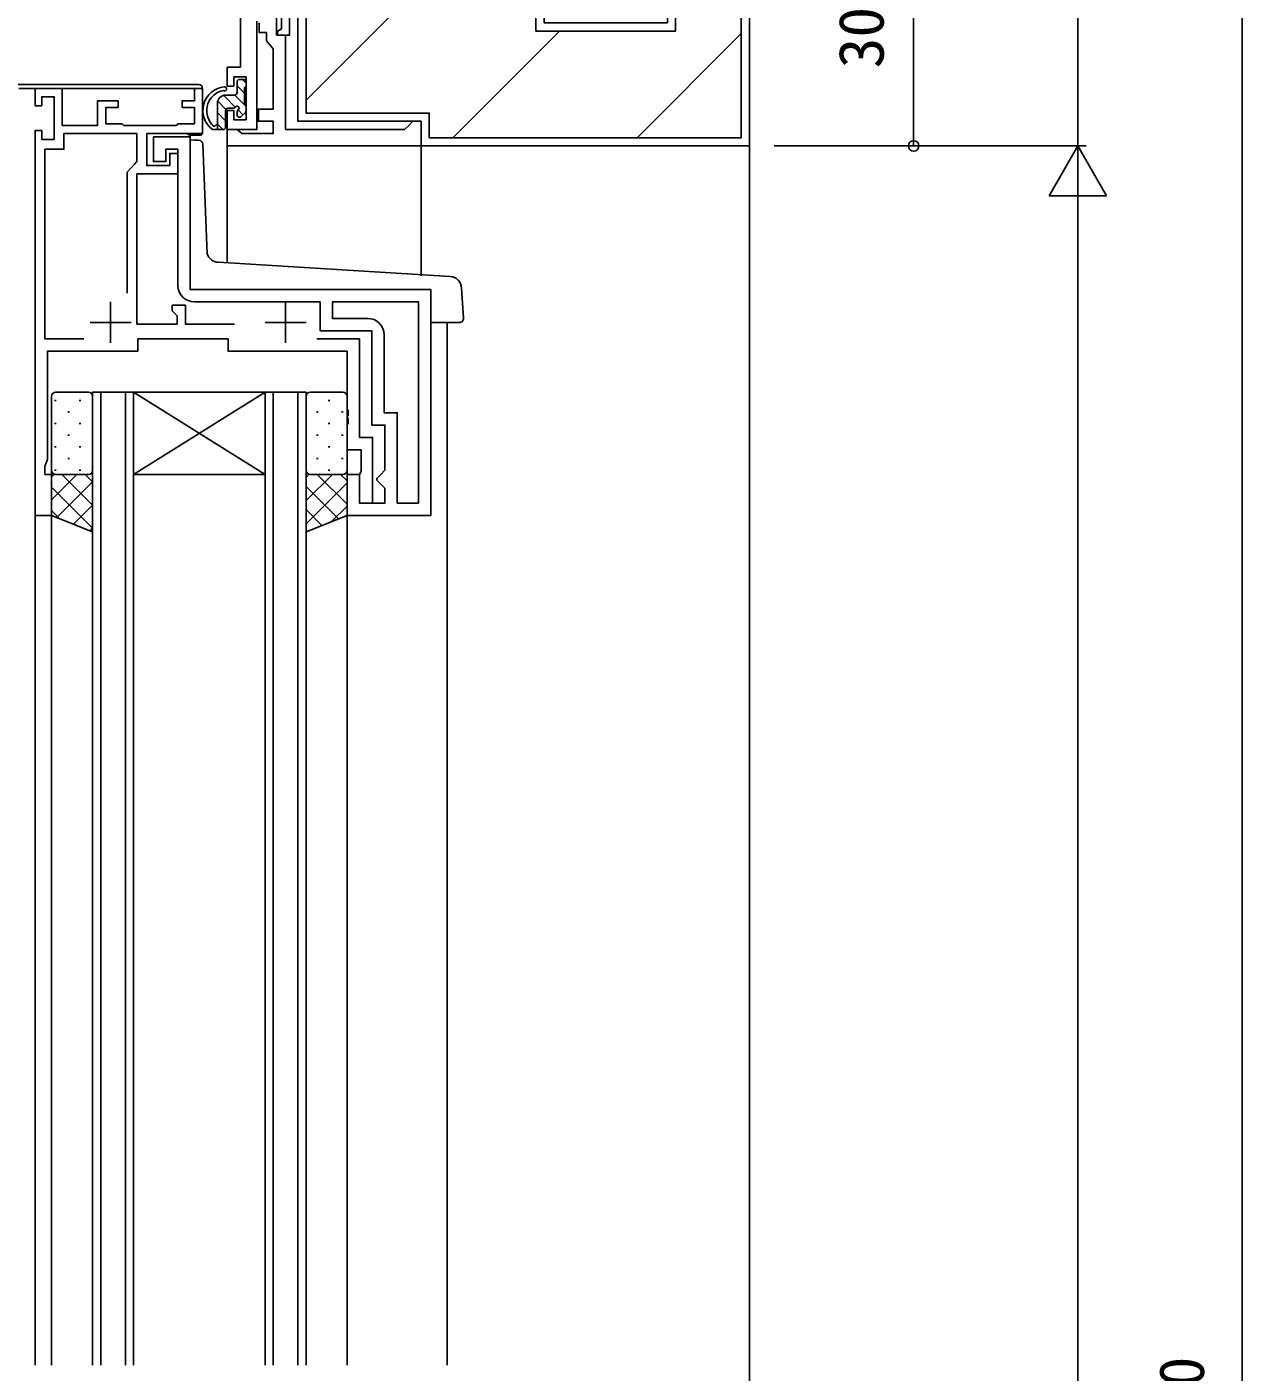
# Model space of a CAD drawing. Units: millimetres, scale not verified. Extents: x -437 to 438, y -344 to 341.
# Drawn here: x -169.8 to -21.8, y -6.4 to 157.4 of the extents above; entities that cross this region are included whole.
import ezdxf
from ezdxf.enums import TextEntityAlignment as Align

# ---------------------------------------------------------------- set-up
doc = ezdxf.new("R2010")
doc.units = ezdxf.units.MM
doc.header["$LTSCALE"] = 2
for name, color, linetype in [('0-2_YKK_11', 7, 'Continuous'), ('0-3_YKK_12', 2, 'Continuous'), ('0-4_YKK_13', 4, 'Continuous'), ('0-6_YKK_D', 6, 'Continuous'), ('0-8_YSS_K', 3, 'Continuous')]:
    doc.layers.add(name, color=color, linetype=linetype)
doc.styles.add('ＭＳ ゴシック', font='')
doc.styles.get('ＭＳ ゴシック').set_extended_font_data('MS Gothic')

msp = doc.modelspace()

# ---------------------------------------------------------------- linework, layer by layer
at = {"layer": '0-2_YKK_11'}
for p, q in [((-159.602, 123.913), (-159.602, 118.913)), ((-138.302, 123.913), (-138.302, 118.913)), ((-162.102, 121.413), (-157.102, 121.413)), ((-140.802, 121.413), (-135.802, 121.413))]:
    msp.add_line(p, q, dxfattribs=at)
for points in [[(-137.802, 162.413), (-137.802, 156.413), (-139.222, 156.413), (-139.342, 156.863), (-138.802, 157.175), (-138.802, 161.413)], [(-139.402, 161.013), (-139.402, 156.413), (-138.302, 156.413), (-138.302, 144.913), (-123.802, 144.913), (-123.302, 145.413), (-122.802, 145.913), (-121.802, 145.913), (-121.802, 142.913), (-145.402, 142.913), (-145.402, 144.913), (-144.198, 144.913), (-143.902, 144.663), (-143.606, 144.413), (-139.802, 144.413), (-139.802, 145.913), (-141.602, 145.913), (-141.602, 147.413), (-139.802, 147.413), (-139.802, 154.731), (-140.202, 155.221), (-140.602, 155.711), (-140.602, 156.713), (-141.502, 156.713), (-141.502, 157.913)], [(-141.802, 158.094), (-141.802, 144.913), (-145.402, 144.913), (-145.402, 147.213), (-144.602, 147.213), (-144.602, 146.113), (-143.102, 146.113), (-143.102, 151.313), (-144.602, 151.313), (-144.602, 150.213), (-145.402, 150.213), (-145.402, 152.513), (-143.802, 152.513), (-143.802, 159.613)], [(-134.486, 119.413), (-129.302, 119.413), (-129.302, 107.413), (-127.702, 107.413), (-127.702, 99.413), (-129.302, 99.413), (-129.302, 102.913), (-129.102, 103.26), (-129.102, 105.913), (-130.802, 105.913), (-130.802, 108.955), (-130.682, 109.138), (-130.682, 109.688), (-130.802, 109.872), (-130.802, 109.955), (-130.682, 110.138), (-130.682, 110.688), (-130.802, 110.872), (-130.802, 117.913), (-145.302, 117.913), (-145.302, 119.413), (-156.302, 119.413), (-156.302, 117.913), (-167.302, 117.913), (-167.302, 104.738), (-167.602, 103.913), (-167.602, 102.913), (-166.802, 102.913), (-166.802, 97.913), (-168.802, 97.913), (-168.802, 144.813), (-168.002, 144.813), (-168.002, 143.713), (-166.502, 143.713), (-166.502, 148.913), (-168.002, 148.913), (-168.002, 147.813), (-168.802, 147.813), (-168.802, 149.913), (-165.502, 149.913)], [(-165.502, 149.913), (-165.502, 145.413), (-161.202, 145.413), (-161.202, 148.413), (-158.702, 148.413), (-158.702, 147.613), (-160.202, 147.613), (-160.202, 145.613), (-158.202, 145.613), (-158.002, 145.413), (-151.602, 145.413), (-151.402, 145.613), (-149.402, 145.613), (-149.402, 147.613), (-150.902, 147.613), (-150.902, 148.413), (-149.402, 148.413), (-149.402, 149.913), (-148.402, 149.913), (-148.402, 144.413), (-155.202, 144.413), (-155.202, 140.513), (-152.402, 140.513), (-152.402, 142.013), (-151.402, 142.013), (-151.402, 139.513), (-156.402, 139.513), (-156.402, 121.213), (-151.502, 121.213), (-151.502, 122.213), (-151.802, 122.513), (-152.102, 122.813), (-152.102, 123.513), (-150.502, 123.513), (-150.502, 121.213), (-144.502, 121.213)], [(-157.602, 124.984), (-157.602, 139.713), (-156.679, 140.71), (-156.402, 141.01), (-156.402, 144.413), (-165.302, 144.413), (-165.302, 142.513), (-167.602, 142.513), (-167.602, 119.413), (-162.875, 119.413)], [(-120.602, 125.413), (-149.902, 125.413), (-149.902, 144.013), (-154.402, 144.013), (-154.402, 141.013), (-152.902, 141.013), (-152.902, 142.513), (-151.402, 142.513), (-151.402, 125.913)], [(-149.402, 123.913), (-134.102, 123.913), (-134.102, 120.413), (-127.802, 120.413), (-127.802, 108.913), (-126.202, 108.913), (-126.202, 103.413), (-126.702, 102.913), (-127.202, 102.413), (-127.202, 102.213), (-126.702, 101.713), (-126.202, 101.213), (-126.202, 99.413), (-129.302, 99.413), (-129.302, 102.913), (-130.802, 102.913), (-130.802, 97.913), (-120.602, 97.913), (-120.602, 125.413)], [(-122.102, 99.413), (-122.102, 123.913), (-132.602, 123.913), (-132.602, 121.913), (-128.302, 121.913)], [(-126.302, 119.913), (-126.302, 110.413), (-124.702, 110.413), (-124.702, 99.413), (-122.102, 99.413)]]:
    msp.add_lwpolyline(points, dxfattribs=at)
for centre, start, end in [((-149.402, 125.913), 180.00001, 269.99999), ((-128.302, 119.913), 0.00001, 89.99999)]:
    msp.add_arc(centre, 2, start, end, dxfattribs=at)
at = {"layer": '0-3_YKK_12'}
for p, q in [((-170.802, 149.913), (-149.102, 149.913)), ((-145.402, 142.913), (-145.402, 128.675)), ((-121.802, 142.913), (-145.402, 142.913)), ((-121.802, 142.913), (-121.802, 127.089)), ((-118.602, 121.413), (-118.602, -5.585)), ((-161.802, 112.913), (-161.802, -5.585)), ((-160.802, 112.913), (-160.802, -5.585)), ((-157.802, 112.913), (-157.802, -5.585)), ((-156.802, 112.913), (-156.802, -5.585)), ((-156.802, 102.913), (-140.802, 112.913)), ((-156.802, 112.913), (-140.802, 102.913)), ((-140.802, 112.913), (-140.802, -5.585)), ((-139.802, 112.913), (-139.802, -5.585)), ((-136.802, 112.913), (-136.802, -5.585)), ((-156.802, 102.913), (-140.802, 102.913)), ((-166.802, 98.413), (-166.802, -5.585)), ((-168.802, -5.585), (-168.802, 98.213)), ((-130.802, 98.213), (-130.802, -5.585))]:
    msp.add_line(p, q, dxfattribs=at)
msp.add_lwpolyline([(-161.802, 112.913), (-135.802, 112.913), (-135.802, -5.585)], dxfattribs=at)
at = {"layer": '0-4_YKK_13'}
for p, q in [((-143.902, 151.013), (-143.402, 151.013)), ((-143.102, 150.559), (-143.556, 151.013)), ((-171.802, 150.413), (-148.902, 150.413)), ((-148.402, 149.913), (-148.402, 149.613)), ((-148.402, 149.613), (-148.402, 144.513)), ((-144.502, 149.113), (-145.602, 149.113)), ((-143.102, 147.731), (-144.485, 149.114)), ((-144.202, 149.413), (-144.202, 150.713)), ((-143.302, 149.345), (-144.202, 150.245)), ((-143.302, 150.013), (-143.302, 148.013)), ((-143.102, 150.713), (-143.102, 150.213)), ((-146.602, 148.113), (-146.602, 144.913)), ((-145.562, 147.363), (-146.569, 148.369)), ((-144.421, 147.636), (-145.864, 149.079)), ((-144.663, 147.513), (-145.302, 147.513)), ((-143.102, 147.813), (-143.102, 147.213)), ((-145.602, 145.988), (-146.602, 146.988)), ((-145.602, 147.213), (-145.602, 145.213)), ((-144.202, 146.713), (-144.202, 147.052)), ((-143.489, 146.703), (-144.08, 147.294)), ((-143.19, 147.001), (-143.69, 146.501)), ((-148.902, 144.213), (-149.944, 144.213)), ((-149.902, 144.213), (-149.9, 143.153)), ((-148.702, 144.213), (-148.902, 144.213)), ((-145.902, 144.913), (-147.202, 144.913)), ((-145.942, 144.913), (-146.602, 145.574)), ((-149.902, 143.597), (-149.905, 143.657)), ((-148.382, 143.13), (-147.837, 129.786)), ((-146.498, 128.742), (-118.264, 127.015)), ((-116.859, 125.609), (-116.635, 121.944)), ((-117.134, 121.413), (-120.602, 121.413)), ((-166.802, 112.413), (-166.802, 103.413)), ((-166.447, 111.928), (-166.247, 111.928)), ((-162.302, 112.913), (-166.302, 112.913)), ((-163.417, 111.928), (-163.217, 111.928)), ((-161.802, 103.413), (-161.802, 112.413)), ((-135.802, 103.413), (-135.802, 112.413)), ((-135.302, 112.913), (-131.302, 112.913)), ((-133.117, 111.928), (-132.917, 111.928)), ((-130.802, 112.413), (-130.802, 103.413)), ((-164.832, 110.513), (-164.632, 110.513)), ((-134.532, 110.513), (-134.332, 110.513)), ((-131.502, 110.513), (-131.302, 110.513)), ((-166.447, 109.098), (-166.247, 109.098)), ((-163.417, 109.098), (-163.217, 109.098)), ((-133.117, 109.098), (-132.917, 109.098)), ((-164.832, 107.683), (-164.632, 107.683)), ((-134.532, 107.683), (-134.332, 107.683)), ((-131.502, 107.683), (-131.302, 107.683)), ((-166.447, 106.268), (-166.247, 106.268)), ((-163.417, 106.268), (-163.217, 106.268)), ((-133.117, 106.268), (-132.917, 106.268)), ((-166.802, 97.913), (-166.802, 103.413)), ((-166.447, 103.438), (-166.247, 103.438)), ((-164.832, 104.853), (-164.632, 104.853)), ((-163.417, 103.438), (-163.217, 103.438)), ((-134.532, 104.853), (-134.332, 104.853)), ((-133.117, 103.438), (-132.917, 103.438)), ((-131.502, 104.853), (-131.302, 104.853)), ((-130.802, 97.913), (-130.802, 103.413)), ((-166.802, 102.654), (-166.501, 102.955)), ((-166.802, 99.825), (-163.714, 102.913)), ((-166.302, 102.913), (-162.302, 102.913)), ((-166.147, 97.651), (-161.802, 101.997)), ((-161.802, 99.168), (-165.547, 102.913)), ((-161.802, 101.997), (-162.719, 102.913)), ((-135.802, 102.541), (-135.416, 102.927)), ((-135.802, 99.712), (-132.601, 102.913)), ((-135.802, 96.884), (-130.802, 101.884)), ((-131.302, 102.913), (-135.302, 102.913)), ((-130.802, 99.281), (-134.435, 102.913)), ((-130.802, 102.109), (-131.606, 102.913)), ((-161.802, 96.34), (-166.802, 101.34)), ((-131.846, 97.496), (-135.802, 101.453)), ((-165.806, 97.515), (-166.802, 98.511)), ((-164.127, 96.843), (-161.802, 99.168)), ((-133.866, 96.688), (-135.802, 98.624)), ((-132.706, 97.152), (-130.802, 99.056)), ((-162.107, 96.035), (-161.802, 96.34))]:
    msp.add_line(p, q, dxfattribs=at)
for points in [[(-149.905, 143.657), (-149.36, 143.632), (-148.858, 143.609)], [(-161.802, 103.413), (-161.802, 95.913), (-166.802, 97.913)], [(-135.802, 103.413), (-135.802, 95.913), (-130.802, 97.913)]]:
    msp.add_lwpolyline(points, dxfattribs=at)
for centre, radius, start, end in [((-143.902, 150.713), 0.3, 90, 180), ((-143.402, 150.713), 0.3, 0, 90), ((-148.902, 149.913), 0.5, 0, 90), ((-145.488, 147.234), 2.885, 96.09611, 233.54807), ((-145.402, 147.2), 2.504, 100.74783, 220.54194), ((-145.602, 148.113), 1, 90, 180), ((-145.724, 149.863), 0.25, 234.41837, 106.3612), ((-144.502, 149.413), 0.3, 270, 0), ((-143.302, 150.213), 0.2, 270, 0), ((-145.302, 147.213), 0.3, 90, 180), ((-144.663, 147.813), 0.3, 270, 326.94427), ((-144.202, 147.513), 0.25, 303.05573, 146.94427), ((-143.302, 147.813), 0.2, 0, 90), ((-143.902, 147.052), 0.3, 123.05573, 180), ((-143.902, 146.713), 0.3, 180, 315), ((-143.402, 147.213), 0.3, 315, 0), ((-148.981, 146.185), 2.194, 233.83556, 243.9597), ((-148.702, 144.513), 0.3, 270, 0), ((-147.462, 145.318), 0.3, 23.04961, 58.3781), ((-147.002, 145.513), 0.2, 203.04961, 323.1301), ((-146.602, 145.213), 0.3, 90, 143.1301), ((-145.902, 145.213), 0.3, 270, 0), ((-148.881, 143.109), 0.5, 2.34, 87.34), ((-146.407, 130.239), 1.5, 197.58892, 266.5), ((-118.356, 125.518), 1.5, 3.5, 86.5), ((-117.134, 121.913), 0.5, 270, 3.5), ((-166.302, 112.413), 0.5, 90, 180), ((-162.302, 112.413), 0.5, 0, 90), ((-135.302, 112.413), 0.5, 90, 180), ((-131.302, 112.413), 0.5, 0, 90), ((-166.302, 103.413), 0.5, 180, 270), ((-162.302, 103.413), 0.5, 270, 0), ((-135.302, 103.413), 0.5, 180, 270), ((-131.302, 103.413), 0.5, 270, 0)]:
    msp.add_arc(centre, radius, start, end, dxfattribs=at)
at = {"layer": '0-6_YKK_D'}
for p, q in [((-41.804, 202.913), (-41.804, 142.913)), ((-21.804, 202.913), (-21.804, -247.087)), ((-61.804, 142.913), (-61.804, 172.913)), ((-78.804, 142.913), (-40.804, 142.913)), ((-78.804, 142.913), (-60.804, 142.913)), ((-78.804, 142.913), (-40.804, 142.913)), ((-41.804, 142.913), (-45.304, 136.851)), ((-41.804, 142.913), (-38.304, 136.851)), ((-41.804, 142.913), (-41.804, 130.789)), ((-45.304, 136.851), (-38.304, 136.851)), ((-41.804, -150.087), (-41.804, 135.913))]:
    msp.add_line(p, q, dxfattribs=at)
msp.add_circle((-61.804, 142.913), 0.637, dxfattribs=at)
at = {"layer": '0-8_YSS_K'}
for p, q in [((-135.802, 148.495), (-122.384, 161.913)), ((-135.802, 148.495), (-122.384, 161.913)), ((-117.934, 143.913), (-104.934, 156.913)), ((-117.934, 143.913), (-104.934, 156.913)), ((-95.483, 143.913), (-82.802, 156.594)), ((-95.483, 143.913), (-82.802, 156.594)), ((-81.802, -23.087), (-81.802, 142.913))]:
    msp.add_line(p, q, dxfattribs=at)
for points in [[(-136.802, 162.913), (-136.802, 145.913), (-121.802, 145.913), (-121.802, 142.913), (-81.802, 142.913), (-81.802, 162.913), (-91.802, 162.913), (-91.802, 157.913), (-106.802, 157.913), (-106.802, 162.913)], [(-136.802, 162.913), (-136.802, 145.913), (-121.802, 145.913), (-121.802, 142.913), (-81.802, 142.913), (-81.802, 162.913), (-91.802, 162.913), (-91.802, 157.913), (-106.802, 157.913), (-106.802, 162.913)], [(-135.802, 161.913), (-135.802, 146.913), (-120.802, 146.913), (-120.802, 143.913), (-82.802, 143.913), (-82.802, 161.913), (-90.802, 161.913), (-90.802, 156.913), (-107.802, 156.913), (-107.802, 161.913)], [(-135.802, 161.913), (-135.802, 146.913), (-120.802, 146.913), (-120.802, 143.913), (-82.802, 143.913), (-82.802, 161.913), (-90.802, 161.913), (-90.802, 156.913), (-107.802, 156.913), (-107.802, 161.913)]]:
    msp.add_lwpolyline(points, close=True, dxfattribs=at)

# ---------------------------------------------------------------- texts
at = {"layer": '0-6_YKK_D', "style": 'ＭＳ ゴシック'}
for s, p in [('30', (-63.804, 152.374)), ('躯体開口高＝H＋150', (-24.785, -72.008))]:
    msp.add_text(s, height=5.499, rotation=90, dxfattribs=at).set_placement(p, align=Align.BOTTOM_LEFT)

doc.saveas('drawing.dxf')
